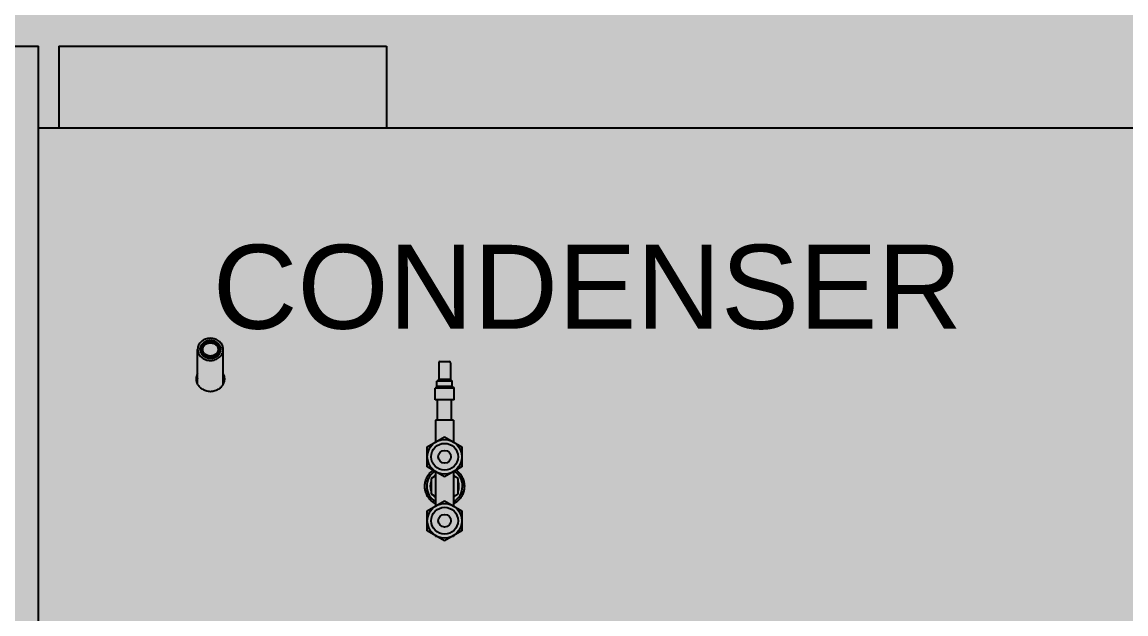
# Model space of a CAD drawing. Extents: x -18489 to 195597, y -1599 to 112111.
# Drawn here: x -14790.1 to -14653.3, y 2607.4 to 2680.7 of the extents above; entities that cross this region are included whole.
import ezdxf

# ---------------------------------------------------------------- set-up
doc = ezdxf.new("R2010")
doc.units = 0
doc.header["$LTSCALE"] = 100
for name, color, linetype in [('188K-SM-03-F10-MECH-EQ-Y2257103$0$0 Xref', 8, 'Continuous'), ('188K-SM-03-F10-MECH-EQ-Y2257103$0$M-EQU-FOUNDATION', 8, 'Continuous'), ('188K-SM-03-F10-MECH-EQ-Y2257103$0$Micron CUP L10 HVAC EQU$0$M-MECH-EQU', 136, 'Continuous'), ('188K-SM-03-F10-MECH-EQ-Y2257103$0$Micron CUP L10 HVAC EQU$0$M-PHASE1 AREA', 252, 'Continuous')]:
    doc.layers.add(name, color=color, linetype=linetype)
doc.styles.add('188K-SM-03-F10-MECH-EQ-Y2257103$0$Micron CUP L10 HVAC EQU$0$Standard', font='arial.ttf')

# ---------------------------------------------------------------- blocks, each defined once
blk = doc.blocks.new('188K-SM-03-F10-MECH-EQ-Y2257103$0$Micron CUP L10 HVAC EQU$0$A$C0c53ceb0')
at = {"layer": '188K-SM-03-F10-MECH-EQ-Y2257103$0$Micron CUP L10 HVAC EQU$0$M-PHASE1 AREA'}
for p, q in [((13510.46054, 17603.1009), (13551.05577, 17603.1009)), ((13551.05577, 16156.62468), (13551.05577, 17603.1009)), ((13576.43008, 17603.1009), (13982.41909, 17603.1009)), ((13576.43008, 17603.1009), (13576.43008, 17501.50792)), ((13982.41909, 17603.1009), (13982.41909, 17501.50792)), ((18341.73308, 17501.50792), (13551.05577, 17501.50792)), ((13748.33495, 17184.34204), (13748.33495, 17227.15943)), ((13780.05154, 17184.34204), (13780.05154, 17227.15943)), ((14047.27332, 17210.69192), (14047.27332, 17190.07529)), ((14048.85922, 17212.27782), (14059.96048, 17212.27782)), ((14061.54637, 17210.69192), (14061.54637, 17190.07529)), ((14047.27332, 17190.07529), (14044.89448, 17187.69645)), ((14063.92521, 17187.69645), (14044.89448, 17187.69645)), ((14044.89448, 17181.35287), (14044.89448, 17187.69645)), ((14061.54637, 17190.07529), (14047.27332, 17190.07529)), ((14061.54637, 17190.07529), (14063.92521, 17187.69645)), ((14063.92521, 17181.35287), (14063.92521, 17187.69645)), ((14044.89448, 17181.35287), (14042.51564, 17178.97403)), ((14066.30406, 17178.97403), (14042.51564, 17178.97403)), ((14042.51564, 17164.70098), (14042.51564, 17178.97403)), ((14063.92521, 17181.35287), (14044.89448, 17181.35287)), ((14063.92521, 17181.35287), (14066.30406, 17178.97403)), ((14066.30406, 17164.70098), (14066.30406, 17178.97403)), ((14066.30406, 17164.70098), (14042.51564, 17164.70098)), ((14045.68743, 17139.32667), (14045.68743, 17164.70098)), ((14063.13227, 17139.32667), (14063.13227, 17164.70098)), ((14065.51111, 17139.32667), (14043.30859, 17139.32667)), ((14043.30859, 17139.32667), (14043.30859, 17112.44101)), ((14065.51111, 17139.32667), (14065.51111, 17112.44101)), ((14043.70506, 17112.66991), (14054.40985, 17118.85033)), ((14054.40985, 17118.85033), (14065.11464, 17112.66991)), ((14033.00027, 17106.4895), (14043.70506, 17112.66991)), ((14033.00027, 17094.12868), (14033.00027, 17106.4895)), ((14065.11464, 17112.66991), (14075.81942, 17106.4895)), ((14075.81942, 17106.4895), (14075.81942, 17094.12868)), ((14033.00027, 17081.76785), (14033.00027, 17094.12868)), ((14075.81942, 17094.12868), (14075.81942, 17081.76785)), ((14043.70506, 17075.58744), (14033.00027, 17081.76785)), ((14043.30859, 17075.81635), (14043.30859, 17033.14629)), ((14054.40985, 17069.40703), (14043.70506, 17075.58744)), ((14065.11464, 17075.58744), (14054.40985, 17069.40703)), ((14075.81942, 17081.76785), (14065.11464, 17075.58744)), ((14065.51111, 17075.81635), (14065.51111, 17033.14629)), ((14043.30859, 17070.47174), (14037.75796, 17067.26708)), ((14037.75796, 17067.26708), (14037.75796, 17048.03913)), ((14071.06174, 17067.26708), (14065.51111, 17070.47174)), ((14071.06174, 17048.03913), (14071.06174, 17067.26708)), ((14037.75796, 17048.03913), (14043.30859, 17044.83447)), ((14065.51111, 17044.83447), (14071.06174, 17048.03913)), ((14033.00027, 17027.19478), (14043.70506, 17033.37519)), ((14043.70506, 17033.37519), (14054.40985, 17039.5556)), ((14054.40985, 17039.5556), (14065.11464, 17033.37519)), ((14065.11464, 17033.37519), (14075.81942, 17027.19478)), ((14033.00027, 17014.83396), (14033.00027, 17027.19478)), ((14075.81942, 17027.19478), (14075.81942, 17014.83396)), ((14033.00027, 17002.47313), (14033.00027, 17014.83396)), ((14075.81942, 17014.83396), (14075.81942, 17002.47313)), ((14043.70506, 16996.29272), (14033.00027, 17002.47313)), ((14043.30859, 16996.52162), (14043.30859, 16995.40688)), ((14045.23939, 16995.40688), (14043.30859, 16995.40688)), ((14054.40985, 16990.11231), (14043.70506, 16996.29272)), ((14065.11464, 16996.29272), (14054.40985, 16990.11231)), ((14065.51111, 16995.40688), (14063.58031, 16995.40688)), ((14075.81942, 17002.47313), (14065.11464, 16996.29272)), ((14065.51111, 16996.52162), (14065.51111, 16995.40688))]:
    blk.add_line(p, q, dxfattribs=at)
for centre, radius in [((14054.40985, 17094.12868), 21.40958), ((14054.40985, 17094.12868), 16.65189), ((14054.40985, 17094.12868), 7.92947), ((14054.40985, 17014.83396), 21.40958), ((14054.40985, 17014.83396), 16.65189), ((14054.40985, 17014.83396), 7.92947)]:
    blk.add_circle(centre, radius, dxfattribs=at)
for centre, radius, start, end in [((13761.01552, 17226.52362), 9.57237, 176.22080802, 178.14284992), ((13767.37096, 17226.52362), 9.57237, 1.85715008, 3.77919198), ((14048.85922, 17210.69192), 1.58589, 90, 180), ((14059.96048, 17210.69192), 1.58589, 0, 90), ((13760.42796, 17184.12958), 13.98918, 154.30949134, 166.37199059), ((13760.90412, 17183.91475), 14.5114, 150.22153316, 154.36015043), ((13767.48237, 17183.91475), 14.5114, 25.63984956, 29.77846684), ((13767.95853, 17184.12958), 13.98918, 13.62800941, 25.69050864), ((14054.40985, 17057.65311), 22.20252, 122.71155687, 240), ((14054.40985, 17057.65311), 22.20252, 300, 57.28844313), ((14054.40985, 17057.65311), 17.73664, 159.85785318, 200.14214682), ((14054.40985, 17057.65311), 16.85277, 171.14474787, 188.85525213), ((14054.40985, 17057.65311), 17.73664, 128.74784468, 140.14214682), ((14054.40985, 17057.65311), 17.73664, 39.85785318, 51.25215532), ((14054.40985, 17057.65311), 17.73664, 339.85785318, 20.14214682), ((14054.40985, 17057.65311), 16.85277, 351.14474787, 8.85525213), ((14054.40985, 17057.65311), 17.73664, 219.85785318, 231.25215532), ((14054.40985, 17057.65311), 17.73664, 308.74784468, 320.14214682)]:
    blk.add_arc(centre, radius, start, end, dxfattribs=at)
for points, knots in [([(13764.19324, 17240.89312), (13763.1582, 17240.89312), (13761.09356, 17240.71803), (13758.11181, 17239.93836), (13755.35825, 17238.67042), (13752.93873, 17236.96002), (13750.94639, 17234.86983), (13749.46052, 17232.47671), (13748.54247, 17229.87361), (13748.33495, 17228.05829), (13748.33495, 17227.15943)], [0, 0, 0, 0, 0.1336450415, 0.2660262034, 0.3960590101, 0.5229515284, 0.646355575, 0.7664464361, 0.8839385762, 1, 1, 1, 1]), ([(13776.94331, 17227.15943), (13776.94331, 17227.88214), (13776.7765, 17229.34166), (13776.03832, 17231.43452), (13774.84368, 17233.35858), (13773.24195, 17235.03908), (13771.29619, 17236.41432), (13768.33039, 17237.78068), (13764.19324, 17238.48351), (13760.0561, 17237.78068), (13757.0903, 17236.41432), (13755.14453, 17235.03908), (13753.54281, 17233.35858), (13752.34817, 17231.43452), (13751.60999, 17229.34166), (13751.44318, 17227.88214), (13751.44318, 17227.15943)], [0, 0, 0, 0, 0.0580894532, 0.116890925, 0.1769961556, 0.2387585136, 0.3022670717, 0.367347063, 0.5, 0.632652937, 0.6977329283, 0.7612414864, 0.8230038444, 0.883109075, 0.9419105468, 1, 1, 1, 1]), ([(13751.46397, 17227.15455), (13751.50998, 17227.85126), (13751.75771, 17229.24901), (13752.57569, 17231.23297), (13753.80855, 17233.04488), (13755.40983, 17234.61974), (13757.32131, 17235.90389), (13760.20422, 17237.17605), (13764.19324, 17237.82909), (13768.18226, 17237.17605), (13771.06517, 17235.90389), (13772.97666, 17234.61974), (13774.57794, 17233.04488), (13775.8108, 17231.23297), (13776.62878, 17229.24901), (13776.87651, 17227.85126), (13776.92252, 17227.15455)], [0, 0, 0, 0, 0.058065559, 0.1169581616, 0.1772022825, 0.2390742242, 0.3026155428, 0.3676354515, 0.5, 0.6323645485, 0.6973844572, 0.7609257758, 0.8227977175, 0.8830418384, 0.941934441, 1, 1, 1, 1]), ([(13780.05154, 17227.15943), (13780.05154, 17228.05829), (13779.84401, 17229.87361), (13778.92597, 17232.47671), (13777.44009, 17234.86983), (13775.44776, 17236.96002), (13773.02824, 17238.67042), (13770.27468, 17239.93836), (13767.29293, 17240.71803), (13765.22828, 17240.89312), (13764.19324, 17240.89312)], [0, 0, 0, 0, 0.1160614238, 0.2335535639, 0.353644425, 0.4770484716, 0.6039409899, 0.7339737966, 0.8663549585, 1, 1, 1, 1]), ([(13748.33495, 17227.15943), (13748.33495, 17226.26057), (13748.54247, 17224.44525), (13749.46052, 17221.84216), (13750.94639, 17219.44904), (13752.93873, 17217.35884), (13755.35825, 17215.64844), (13758.11181, 17214.38051), (13761.09356, 17213.60084), (13763.1582, 17213.42575), (13764.19324, 17213.42575)], [0, 0, 0, 0, 0.1160614238, 0.2335535639, 0.353644425, 0.4770484716, 0.6039409899, 0.7339737966, 0.8663549585, 1, 1, 1, 1]), ([(13751.44318, 17227.15943), (13751.44318, 17226.43673), (13751.60999, 17224.97721), (13752.34817, 17222.88435), (13753.54281, 17220.96028), (13755.14453, 17219.27979), (13757.0903, 17217.90455), (13760.0561, 17216.53819), (13764.19324, 17215.83536), (13768.33039, 17216.53819), (13771.29619, 17217.90455), (13773.24195, 17219.27979), (13774.84368, 17220.96028), (13776.03832, 17222.88435), (13776.7765, 17224.97721), (13776.94331, 17226.43673), (13776.94331, 17227.15943)], [0, 0, 0, 0, 0.0580894532, 0.116890925, 0.1769961556, 0.2387585136, 0.3022670717, 0.367347063, 0.5, 0.632652937, 0.6977329283, 0.7612414864, 0.8230038444, 0.883109075, 0.9419105468, 1, 1, 1, 1]), ([(13775.16718, 17227.15943), (13775.16718, 17227.78146), (13775.02361, 17229.03766), (13774.38826, 17230.83898), (13773.36004, 17232.49502), (13771.98144, 17233.94142), (13770.30673, 17235.12508), (13767.75407, 17236.3011), (13764.19324, 17236.90603), (13760.63242, 17236.3011), (13758.07976, 17235.12508), (13756.40505, 17233.94142), (13755.02645, 17232.49502), (13753.99823, 17230.83898), (13753.36288, 17229.03766), (13753.2193, 17227.78146), (13753.2193, 17227.15943)], [0, 0, 0, 0, 0.0580894532, 0.116890925, 0.1769961556, 0.2387585136, 0.3022670717, 0.367347063, 0.5, 0.632652937, 0.6977329283, 0.7612414864, 0.8230038444, 0.883109075, 0.9419105468, 1, 1, 1, 1]), ([(13753.2193, 17227.15943), (13753.2193, 17226.5374), (13753.36288, 17225.2812), (13753.99823, 17223.47988), (13755.02645, 17221.82385), (13756.40505, 17220.37745), (13758.07976, 17219.19379), (13760.63242, 17218.01776), (13764.19324, 17217.41284), (13767.75407, 17218.01776), (13770.30673, 17219.19379), (13771.98144, 17220.37745), (13773.36004, 17221.82385), (13774.38826, 17223.47988), (13775.02361, 17225.2812), (13775.16718, 17226.5374), (13775.16718, 17227.15943)], [0, 0, 0, 0, 0.0580894532, 0.116890925, 0.1769961556, 0.2387585136, 0.3022670717, 0.367347063, 0.5, 0.632652937, 0.6977329283, 0.7612414864, 0.8230038444, 0.883109075, 0.9419105468, 1, 1, 1, 1]), ([(13753.2193, 17226.5251), (13753.2193, 17225.90308), (13753.36288, 17224.64688), (13753.99821, 17222.84555), (13755.02644, 17221.18951), (13756.40504, 17219.74311), (13758.07976, 17218.55946), (13760.63242, 17217.38345), (13764.19324, 17216.77855), (13767.75407, 17217.38345), (13770.30673, 17218.55946), (13771.98144, 17219.74311), (13773.36004, 17221.18951), (13774.38827, 17222.84555), (13775.02361, 17224.64688), (13775.16718, 17225.90308), (13775.16718, 17226.5251)], [0, 0, 0, 0, 0.0580889036, 0.1168910989, 0.1769962057, 0.2387586162, 0.3022672242, 0.3673472176, 0.5, 0.6326527824, 0.6977327758, 0.7612413838, 0.8230037943, 0.8831089011, 0.9419110964, 1, 1, 1, 1]), ([(13754.67827, 17227.15943), (13754.67827, 17227.69875), (13754.80278, 17228.78794), (13755.35362, 17230.3498), (13756.24514, 17231.78566), (13757.44052, 17233.0398), (13758.89225, 17234.06602), (13760.54439, 17234.82677), (13762.33343, 17235.2946), (13763.57222, 17235.39964), (13764.19324, 17235.39964)], [0, 0, 0, 0, 0.1160614312, 0.2335536017, 0.3536444753, 0.4770483582, 0.6039408231, 0.7339745645, 0.8663542041, 1, 1, 1, 1]), ([(13764.19324, 17218.91922), (13763.57222, 17218.91922), (13762.33343, 17219.02427), (13760.54439, 17219.4921), (13758.89225, 17220.25284), (13757.44052, 17221.27907), (13756.24514, 17222.5332), (13755.35362, 17223.96907), (13754.80278, 17225.53092), (13754.67827, 17226.62012), (13754.67827, 17227.15943)], [0, 0, 0, 0, 0.1336457959, 0.2660254355, 0.3960591769, 0.5229516418, 0.6463555247, 0.7664463983, 0.8839385688, 1, 1, 1, 1]), ([(13764.19324, 17235.39964), (13764.81427, 17235.39964), (13766.05306, 17235.2946), (13767.8421, 17234.82677), (13769.49424, 17234.06602), (13770.94596, 17233.0398), (13772.14135, 17231.78566), (13773.03287, 17230.3498), (13773.58371, 17228.78794), (13773.70822, 17227.69875), (13773.70822, 17227.15943)], [0, 0, 0, 0, 0.1336457959, 0.2660254355, 0.3960591769, 0.5229516418, 0.6463555247, 0.7664463983, 0.8839385688, 1, 1, 1, 1]), ([(13773.70822, 17227.15943), (13773.70822, 17226.62012), (13773.58371, 17225.53092), (13773.03287, 17223.96907), (13772.14135, 17222.5332), (13770.94596, 17221.27907), (13769.49424, 17220.25284), (13767.8421, 17219.4921), (13766.05306, 17219.02427), (13764.81427, 17218.91922), (13764.19324, 17218.91922)], [0, 0, 0, 0, 0.1160614312, 0.2335536017, 0.3536444753, 0.4770483582, 0.6039408231, 0.7339745645, 0.8663542041, 1, 1, 1, 1]), ([(13764.19324, 17213.42575), (13765.22828, 17213.42575), (13767.29293, 17213.60084), (13770.27468, 17214.38051), (13773.02824, 17215.64844), (13775.44776, 17217.35884), (13777.44009, 17219.44904), (13778.92597, 17221.84216), (13779.84401, 17224.44525), (13780.05154, 17226.26057), (13780.05154, 17227.15943)], [0, 0, 0, 0, 0.1336450415, 0.2660262034, 0.3960590101, 0.5229515284, 0.646355575, 0.7664464361, 0.8839385762, 1, 1, 1, 1]), ([(13748.30891, 17197.46567), (13747.71796, 17196.4325), (13746.79114, 17194.2293), (13746.46192, 17191.85745), (13746.46192, 17190.68536)], [0, 0, 0, 0, 0.5038416538, 1, 1, 1, 1]), ([(13781.92457, 17190.68536), (13781.92457, 17191.85745), (13781.59534, 17194.2293), (13780.66853, 17196.4325), (13780.07757, 17197.46567)], [0, 0, 0, 0, 0.4961583462, 1, 1, 1, 1]), ([(13746.46192, 17190.68536), (13746.46192, 17190.15156), (13746.52929, 17189.07963), (13746.72539, 17188.02393), (13746.85393, 17187.50237)], [0, 0, 0, 0, 0.4984255259, 1, 1, 1, 1]), ([(13746.85393, 17187.50237), (13747.01361, 17186.85453), (13747.42982, 17185.57138), (13748.01933, 17184.35843), (13748.35532, 17183.77103)], [0, 0, 0, 0, 0.4964737088, 1, 1, 1, 1]), ([(13748.35532, 17183.77103), (13748.9572, 17182.71877), (13750.44435, 17180.71704), (13752.36268, 17179.12696), (13753.4093, 17178.43502)], [0, 0, 0, 0, 0.4914004359, 1, 1, 1, 1]), ([(13774.97718, 17178.43502), (13776.0238, 17179.12696), (13777.94214, 17180.71704), (13779.42928, 17182.71877), (13780.03117, 17183.77103)], [0, 0, 0, 0, 0.5085995641, 1, 1, 1, 1]), ([(13780.03117, 17183.77103), (13780.36716, 17184.35843), (13780.95666, 17185.57138), (13781.37288, 17186.85453), (13781.53255, 17187.50237)], [0, 0, 0, 0, 0.5035262912, 1, 1, 1, 1]), ([(13781.53255, 17187.50237), (13781.6611, 17188.02393), (13781.8572, 17189.07963), (13781.92457, 17190.15156), (13781.92457, 17190.68536)], [0, 0, 0, 0, 0.5015744741, 1, 1, 1, 1]), ([(13753.4093, 17178.43502), (13754.98568, 17177.39284), (13758.48752, 17175.79256), (13762.29176, 17175.20312), (13764.19324, 17175.20312)], [0, 0, 0, 0, 0.4984501021, 1, 1, 1, 1]), ([(13764.19324, 17175.20312), (13766.09473, 17175.20312), (13769.89897, 17175.79256), (13773.40081, 17177.39284), (13774.97718, 17178.43502)], [0, 0, 0, 0, 0.5015498979, 1, 1, 1, 1]), ([(14043.30876, 17035.84063), (14042.41274, 17036.29681), (14041.54845, 17036.80598), (14039.39669, 17038.25683), (14038.17854, 17039.27122), (14036.00204, 17041.44772), (14034.97481, 17042.68847), (14033.17201, 17045.38057), (14032.39629, 17046.83182), (14031.15498, 17049.84872), (14030.68844, 17051.41661), (14030.07822, 17054.55947), (14029.93463, 17056.13445), (14029.93463, 17059.18157), (14030.08004, 17060.76277), (14030.69405, 17063.91174), (14031.16249, 17065.47953), (14032.40541, 17068.49272), (14033.18077, 17069.94024), (14034.98044, 17072.62461), (14036.00493, 17073.86138), (14038.04032, 17075.89677), (14039.08709, 17076.7888), (14040.22347, 17077.59751)], [-6.4391869956, -6.4391869956, -6.4391869956, -6.4391869956, -6.1521388475, -6.1521388475, -5.6873774587, -5.6873774587, -5.2114110398, -5.2114110398, -4.7354446208, -4.7354446208, -4.2594782018, -4.2594782018, -3.7835117828, -3.7835117828, -3.3044708094, -3.3044708094, -2.825429836, -2.825429836, -2.3463888626, -2.3463888626, -1.8673478892, -1.8673478892, -1.458638853, -1.458638853, -1.458638853, -1.458638853]), ([(14068.5962, 17077.59747), (14069.66685, 17076.8355), (14070.65706, 17076.00051), (14072.67278, 17074.02314), (14073.72065, 17072.7794), (14075.56174, 17070.07524), (14076.35513, 17068.6149), (14077.62729, 17065.57185), (14078.10699, 17063.98694), (14078.73596, 17060.80148), (14078.88507, 17059.20089), (14078.88507, 17056.1201), (14078.73875, 17054.53063), (14078.11739, 17051.36041), (14077.64244, 17049.77965), (14076.37925, 17046.74026), (14075.59001, 17045.27934), (14073.75616, 17042.57235), (14072.71141, 17041.32638), (14070.51871, 17039.165), (14069.30553, 17038.16766), (14067.19439, 17036.76079), (14066.36726, 17036.27659), (14065.51093, 17035.84063)], [1.4577076759, 1.4577076759, 1.4577076759, 1.4577076759, 1.8430641424, 1.8430641424, 2.328161992, 2.328161992, 2.8132598416, 2.8132598416, 3.2983576912, 3.2983576912, 3.7834555408, 3.7834555408, 4.2639216941, 4.2639216941, 4.7443878473, 4.7443878473, 5.2248540005, 5.2248540005, 5.7053201537, 5.7053201537, 6.1655765715, 6.1655765715, 6.4397879625, 6.4397879625, 6.4397879625, 6.4397879625])]:
    blk.add_open_spline(points, degree=3, knots=knots, dxfattribs=at)
for points in [[(13748.30095, 17191.12662), (13747.65341, 17190.00171), (13747.15491, 17188.77544), (13746.84589, 17187.5148)], [(13781.54059, 17187.5148), (13781.23157, 17188.77544), (13780.73307, 17190.00171), (13780.08554, 17191.12662)]]:
    blk.add_open_spline(points, degree=3, dxfattribs=at)
at = {"layer": '188K-SM-03-F10-MECH-EQ-Y2257103$0$Micron CUP L10 HVAC EQU$0$M-PHASE1 AREA', "insert": (13767.1096, 17356.84064), "char_height": 104.034676, "attachment_point": 1, "style": '188K-SM-03-F10-MECH-EQ-Y2257103$0$Micron CUP L10 HVAC EQU$0$Standard'}
blk.add_mtext('CONDENSER', dxfattribs=at)
blk = doc.blocks.new('188K-SM-03-F10-MECH-EQ-Y2257103$0$Micron CUP L10 HVAC EQU')
at = {"layer": '188K-SM-03-F10-MECH-EQ-Y2257103$0$Micron CUP L10 HVAC EQU$0$M-MECH-EQU'}
blk.add_blockref('188K-SM-03-F10-MECH-EQ-Y2257103$0$Micron CUP L10 HVAC EQU$0$A$C0c53ceb0', (-206166.7, 2082.2), dxfattribs=at)
blk = doc.blocks.new('188K-SM-03-F10-MECH-EQ-Y2257103')
at = {"layer": '188K-SM-03-F10-MECH-EQ-Y2257103$0$M-EQU-FOUNDATION'}
h = blk.add_hatch(dxfattribs=at)
h.set_pattern_fill('AR-CONC', color=256, scale=0.1)
h.set_pattern_definition([(50, (4473.521, 709.199), (18.218467, -1.593909), [1.905, -20.955]), (355, (4473.521, 709.2), (-3.524342, 19.105685), [1.524, -16.764058]), (100.45144, (4475.04, 709.066), (14.694125, 17.511775), [1.619001, -17.809024]), (46.1842, (4473.521, 714.28), (27.107904, -4.204233), [2.8575, -31.4325]), (96.63556, (4475.78, 713.93), (23.740413, 24.742612), [2.428502, -26.71356]), (351.18415, (4473.52, 714.28), (23.740413, 24.742612), [2.285997, -25.145973]), (21, (4476.061, 713.009), (15.161439, -10.22652), [1.905, -20.955]), (326, (4476.061, 713.01), (6.180203, 18.418797), [1.524, -16.764]), (71.45144, (4477.325, 712.157), (21.341642, 8.192277), [1.619001, -17.808994]), (37.5, (4473.5214, 709.199), (0.3088603, 8.4555039), [0, -16.5608, 0, -17.018, 0, -16.8275]), (7.5, (4473.521, 709.199), (6.6819663, 10.0180575), [0, -9.7028, 0, -16.1798, 0, -6.4135]), (327.5, (4467.857, 709.199), (13.5590595, -0.5728744), [0, -6.35, 0, -19.812, 0, -26.289]), (317.5, (4465.317, 709.199), (14.812918, 2.542649), [0, -8.255, 0, -13.1572, 0, -18.669])])
h.paths.add_polyline_path([(-14928.15, 5602.46), (-14278.15, 5602.46), (-14278.15, 1902.46), (-14928.15, 1902.46)], flags=16)
h.paths.add_polyline_path([(-14933.15, 5607.46), (-14273.15, 5607.46), (-14273.15, 1897.46), (-14933.15, 1897.46)])
h = blk.add_hatch(dxfattribs=at)
h.set_pattern_fill('AR-CONC', color=256, scale=0.3)
h.set_pattern_definition([(50, (4473.52, 709.2), (54.6554, -4.78173), [5.715, -62.865]), (355, (4473.52, 709.2), (-10.57303, 57.31705), [4.572, -50.29218]), (100.45144, (4478.076, 708.8), (44.08237, 52.53533), [4.857, -53.42707]), (46.1842, (4473.52, 724.44), (81.32371, -12.6127), [8.5725, -94.2975]), (96.63556, (4480.3, 723.39), (71.22124, 74.22784), [7.2855, -80.14068]), (351.18415, (4473.52, 724.44), (71.22124, 74.22784), [6.858, -75.43792]), (21, (4481.14, 720.63), (45.48432, -30.67956), [5.715, -62.865]), (326, (4481.14, 720.63), (18.54061, 55.25639), [4.572, -50.292]), (71.45144, (4484.93, 718.07), (64.02493, 24.57683), [4.857, -53.42698]), (37.5, (4473.521, 709.2), (0.926581, 25.366512), [0, -49.6824, 0, -51.054, 0, -50.4825]), (7.5, (4473.52, 709.2), (20.0459, 30.054172), [0, -29.1084, 0, -48.5394, 0, -19.2405]), (327.5, (4456.529, 709.2), (40.677179, -1.718623), [0, -19.05, 0, -59.436, 0, -78.867]), (317.5, (4448.91, 709.2), (44.438754, 7.62795), [0, -24.765, 0, -39.4716, 0, -56.007])])
h.paths.add_polyline_path([(-14918.15, 5592.46), (-14288.15, 5592.46), (-14288.15, 1912.46), (-14918.15, 1912.46)])
at = {"layer": '188K-SM-03-F10-MECH-EQ-Y2257103$0$0 Xref', "xscale": 0.1, "yscale": 0.1, "zscale": 0.1}
blk.add_blockref('188K-SM-03-F10-MECH-EQ-Y2257103$0$Micron CUP L10 HVAC EQU', (4473.52, 709.2), dxfattribs=at)

msp = doc.modelspace()

# ---------------------------------------------------------------- block references
msp.add_blockref('188K-SM-03-F10-MECH-EQ-Y2257103', (0, 0))

doc.saveas('drawing.dxf')
